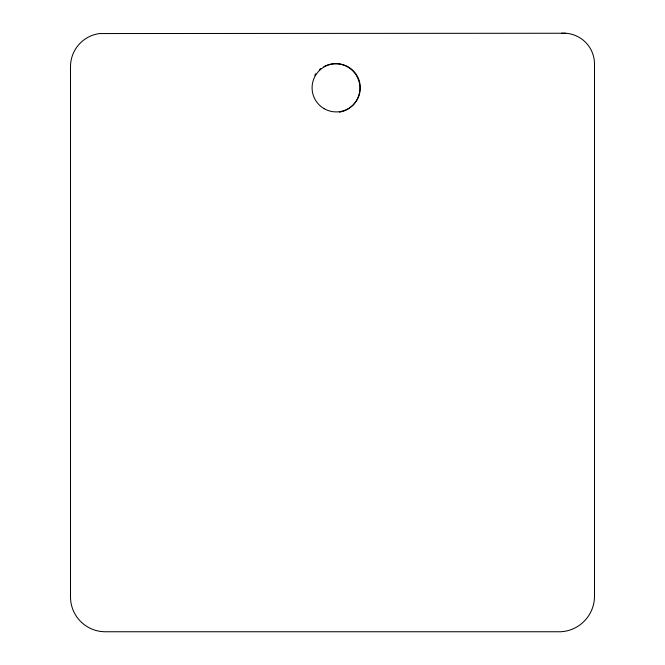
<?xml version="1.0" encoding="UTF-8"?>
<svg xmlns="http://www.w3.org/2000/svg" width="665" height="665" viewBox="0 0 665 665"><rect width="100%" height="100%" fill="white"/><g stroke="black" fill="none" stroke-linecap="round" stroke-linejoin="round"><path stroke-width="1" d="M561.484 33.258L565.699 33.25A30.839 30.839 0 0 1 594.502 64.023L594.502 596.139A35.669 35.669 0 0 1 565.441 631.201L560.986 631.75L103.94 631.75L99.517 631.285A34.871 34.871 0 0 1 70.498 596.904L70.498 66.7A33.441 33.441 0 0 1 99.567 33.549L565.699 33.25M323.905 66.625A24.405 24.405 0 0 1 358.136 78.977A24.405 24.405 0 0 1 342.026 111.612M341.145 111.836A24.405 24.405 0 0 1 339.366 112.194M314.72 75.303A24.405 24.405 0 0 1 315.734 73.79M319.416 69.75A24.405 24.405 0 0 1 320.829 68.595M324.138 108.678A24.106 24.106 0 0 0 360.297 87.805A24.106 24.106 0 0 0 324.138 66.932A24.106 24.106 0 0 0 324.138 108.678"/></g></svg>
